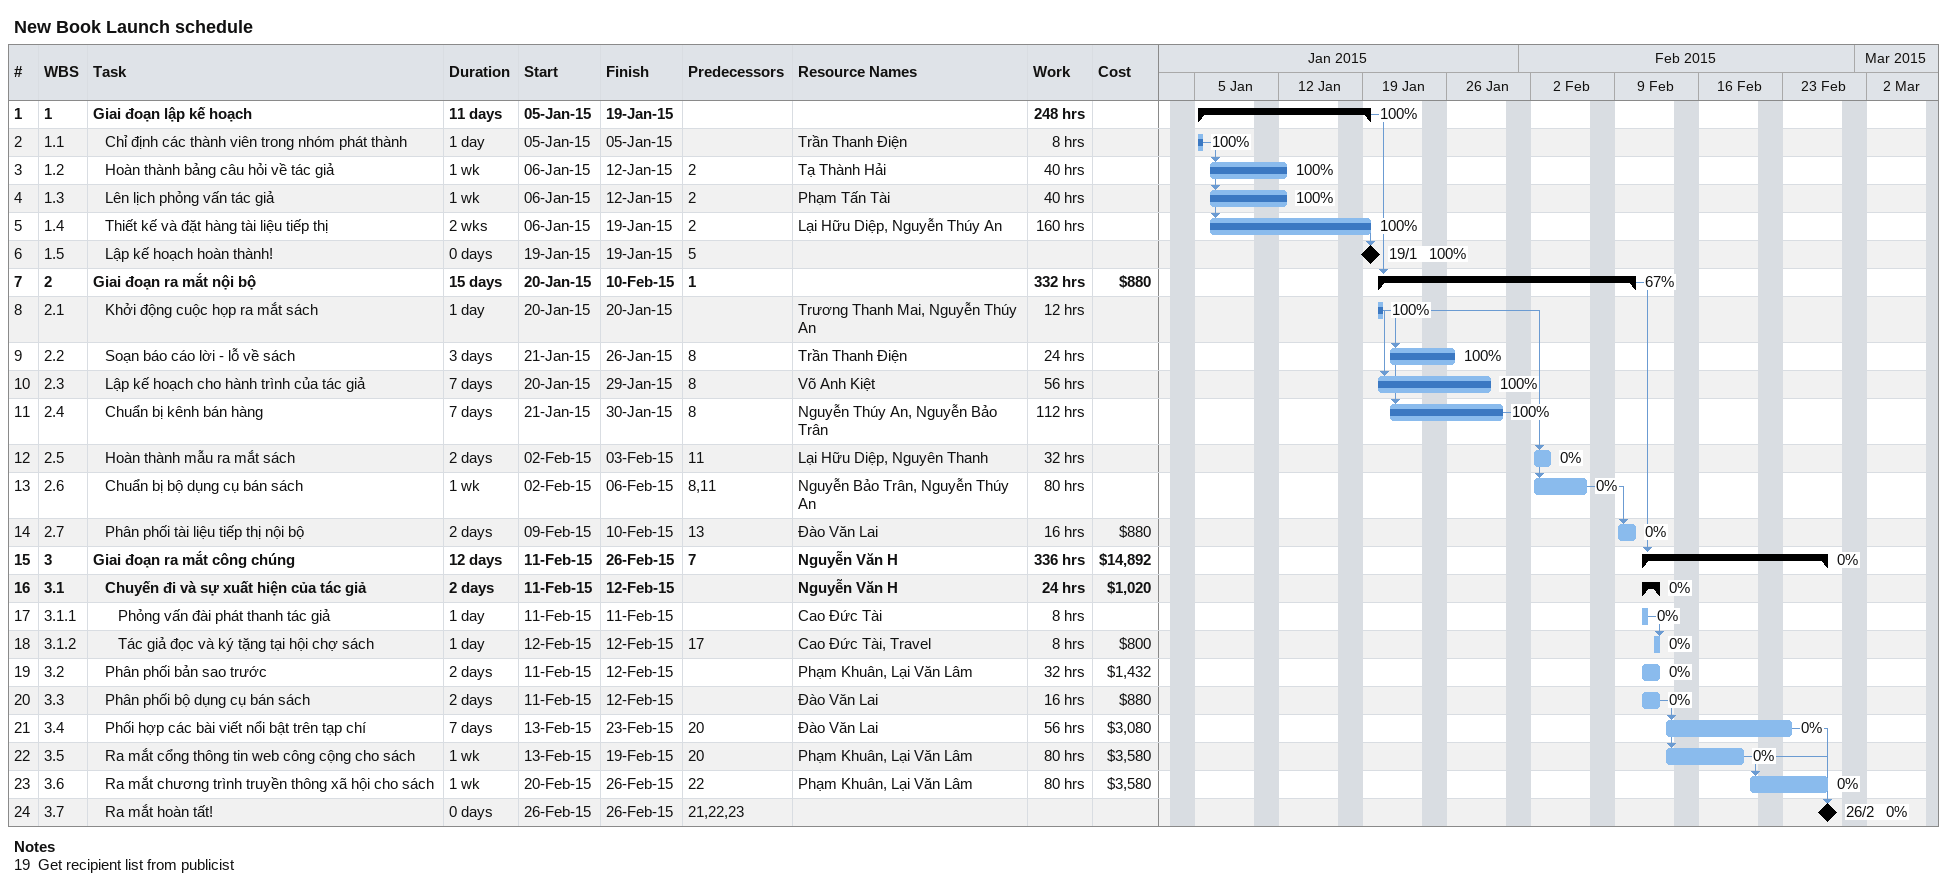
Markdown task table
New Book Launch schedule

| ID | WBS | Task | Duration | Start | Finish | Predecessors | Resources | % complete | Work (h) | Cost ($) |
|---|---|---|---|---|---|---|---|---|---|---|
| 1 | 1 | **Giai đoạn lập kế hoạch** | 11d | 2015-01-05 | 2015-01-19 |  |  | 100 | 248 |  |
| 2 | 1.1 | Chỉ định các thành viên trong nhóm phát thành | 1d | 2015-01-05 | 2015-01-05 |  | Trần Thanh Điện | 100 | 8 |  |
| 3 | 1.2 | Hoàn thành bảng câu hỏi về tác giả | 1w | 2015-01-06 | 2015-01-12 | 2 | Tạ Thành Hải | 100 | 40 |  |
| 4 | 1.3 | Lên lịch phỏng vấn tác giả | 1w | 2015-01-06 | 2015-01-12 | 2 | Phạm Tấn Tài | 100 | 40 |  |
| 5 | 1.4 | Thiết kế và đặt hàng tài liệu tiếp thị | 2w | 2015-01-06 | 2015-01-19 | 2 | Lại Hữu Diệp, Nguyễn Thúy An | 100 | 160 |  |
| 6 | 1.5 | Lập kế hoạch hoàn thành! | 0d | 2015-01-19 | 2015-01-19 | 5 |  | 100 |  |  |
| 7 | 2 | **Giai đoạn ra mắt nội bộ** | 15d | 2015-01-20 | 2015-02-10 | 1 |  | 67 | 332 | 880 |
| 8 | 2.1 | Khởi động cuộc họp ra mắt sách | 1d | 2015-01-20 | 2015-01-20 |  | Trương Thanh Mai, Nguyễn Thúy An | 100 | 12 |  |
| 9 | 2.2 | Soạn báo cáo lời - lỗ về sách | 3d | 2015-01-21 | 2015-01-26 | 8 | Trần Thanh Điện | 100 | 24 |  |
| 10 | 2.3 | Lập kế hoạch cho hành trình của tác giả | 7d | 2015-01-20 | 2015-01-29 | 8 | Võ Anh Kiệt | 100 | 56 |  |
| 11 | 2.4 | Chuẩn bị kênh bán hàng | 7d | 2015-01-21 | 2015-01-30 | 8 | Nguyễn Thúy An, Nguyễn Bảo Trân | 100 | 112 |  |
| 12 | 2.5 | Hoàn thành mẫu ra mắt sách | 2d | 2015-02-02 | 2015-02-03 | 11 | Lại Hữu Diệp, Nguyên Thanh | 0 | 32 |  |
| 13 | 2.6 | Chuẩn bị bộ dụng cụ bán sách | 1w | 2015-02-02 | 2015-02-06 | 8, 11 | Nguyễn Bảo Trân, Nguyễn Thúy An | 0 | 80 |  |
| 14 | 2.7 | Phân phối tài liệu tiếp thị nội bộ | 2d | 2015-02-09 | 2015-02-10 | 13 | Đào Văn Lai | 0 | 16 | 880 |
| 15 | 3 | **Giai đoạn ra mắt công chúng** | 12d | 2015-02-11 | 2015-02-26 | 7 | Nguyễn Văn H | 0 | 336 | 14892 |
| 16 | 3.1 | **Chuyến đi và sự xuất hiện của tác giả** | 2d | 2015-02-11 | 2015-02-12 |  | Nguyễn Văn H | 0 | 24 | 1020 |
| 17 | 3.1.1 | Phỏng vấn đài phát thanh tác giả | 1d | 2015-02-11 | 2015-02-11 |  | Cao Đức Tài | 0 | 8 |  |
| 18 | 3.1.2 | Tác giả đọc và ký tặng tại hội chợ sách | 1d | 2015-02-12 | 2015-02-12 | 17 | Cao Đức Tài, Travel | 0 | 8 | 800 |
| 19 | 3.2 | Phân phối bản sao trước | 2d | 2015-02-11 | 2015-02-12 |  | Phạm Khuân, Lại Văn Lâm | 0 | 32 | 1432 |
| 20 | 3.3 | Phân phối bộ dụng cụ bán sách | 2d | 2015-02-11 | 2015-02-12 |  | Đào Văn Lai | 0 | 16 | 880 |
| 21 | 3.4 | Phối hợp các bài viết nổi bật trên tạp chí | 7d | 2015-02-13 | 2015-02-23 | 20 | Đào Văn Lai | 0 | 56 | 3080 |
| 22 | 3.5 | Ra mắt cổng thông tin web công cộng cho sách | 1w | 2015-02-13 | 2015-02-19 | 20 | Phạm Khuân, Lại Văn Lâm | 0 | 80 | 3580 |
| 23 | 3.6 | Ra mắt chương trình truyền thông xã hội cho sách | 1w | 2015-02-20 | 2015-02-26 | 22 | Phạm Khuân, Lại Văn Lâm | 0 | 80 | 3580 |
| 24 | 3.7 | Ra mắt hoàn tất! | 0d | 2015-02-26 | 2015-02-26 | 21, 22, 23 |  | 0 |  |  |

Notes
- 19: Get recipient list from publicist
